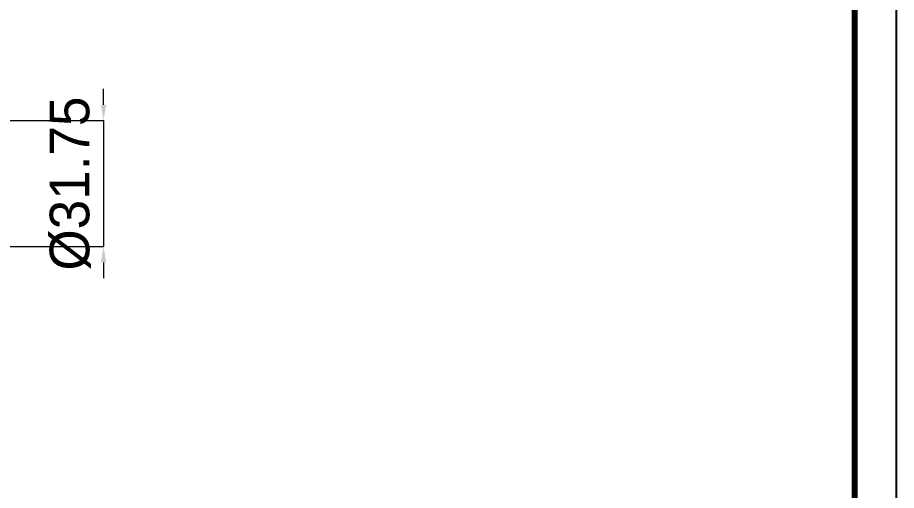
# Model space of a CAD drawing. Extents: x 0 to 651, y 0 to 477.
# Drawn here: x 429.4 to 651, y 238.5 to 357.8 of the extents above; entities that cross this region are included whole.
import ezdxf

# ---------------------------------------------------------------- set-up
doc = ezdxf.new("R2010")
doc.units = 0
doc.header["$LTSCALE"] = 10
doc.header["$MEASUREMENT"] = 0
doc.header["$PDMODE"] = 3
doc.header["$PDSIZE"] = -10
doc.layers.get('0').update_dxf_attribs({"linetype": 'CONTINUOUS'})
doc.layers.get('DEFPOINTS').update_dxf_attribs({"linetype": 'CONTINUOUS'})
doc.styles.add('Daelim Dimension', font='')
doc.styles.get('Daelim Dimension').set_extended_font_data('나눔고딕')
doc.dimstyles.new('DEFAULT', dxfattribs={"dimscale": 2, "dimtxt": 2, "dimasz": 2, "dimexe": 0, "dimexo": 2, "dimgap": 1, "dimtad": 1, "dimdec": 0, "dimzin": 9, "dimdsep": 46, "dimtxsty": 'Daelim Dimension', "dimcen": 0.5, "dimclrd": 5, "dimclre": 5, "dimclrt": 256, "dimadec": 1, "dimazin": 0, "dimtfac": 1, "dimtdec": 0, "dimtix": 1, "dimtmove": 0, "dimatfit": 3, "dimfxl": 0, "dimtolj": 1, "dimtzin": 1, "dimlwd": 9, "dimlwe": 9, "dimarcsym": 0})

# ---------------------------------------------------------------- blocks, each defined once
blk = doc.blocks.new('*D7')
at = {"color": 5, "lineweight": 9, "ltscale": 0.5, "transparency": 16777216}
for p, q in [((451.04, 335.76), (451.04, 339.76)), ((426.72, 331.76), (451.04, 331.76)), ((451.04, 331.76), (451.04, 300.01)), ((426.72, 300.01), (451.04, 300.01)), ((451.04, 296.01), (451.04, 292.01))]:
    blk.add_line(p, q, dxfattribs=at)
at = {"color": 5, "ltscale": 0.5, "transparency": 16777216}
for points in [[(450.37, 335.76), (451.71, 335.76), (451.04, 331.76)], [(450.37, 296.01), (451.71, 296.01), (451.04, 300.01)]]:
    blk.add_solid(points, dxfattribs=at)
at = {"layer": 'DEFPOINTS', "color": 0, "ltscale": 0.5, "transparency": 16777216}
for p in [(422.72, 331.76), (422.72, 300.01), (451.04, 300.01)]:
    blk.add_point(p, dxfattribs=at)
at = {"color": 7, "ltscale": 0.5, "transparency": 16777216, "insert": (442.65, 315.89), "char_height": 10, "attachment_point": 5, "rotation": 90, "style": 'Daelim Dimension'}
blk.add_mtext('\\A1;%%C31.75', dxfattribs=at)

msp = doc.modelspace()

# ---------------------------------------------------------------- linework, layer by layer
at = {"ltscale": 0.5}
msp.add_lwpolyline([(0, 0), (651, 0), (651, 477), (0, 477)], close=True, dxfattribs=at)
at = {"color": 5, "linetype": 'ByBlock', "lineweight": 200, "const_width": 1.5}
msp.add_lwpolyline([(10.468, 20.425), (640.468, 20.425), (640.468, 465.925), (10.468, 465.925)], close=True, dxfattribs=at)

# ---------------------------------------------------------------- dimensions: what is measured, and where the dimension line sits
at = {"ltscale": 0.5}
dim = msp.add_linear_dim(base=(451.041, 300.013), p1=(422.725, 331.763), p2=(422.725, 300.013), angle=90, text='%%C<>', dimstyle='DEFAULT', override={"dimtxt": 5, "dimdec": 2, "dimclrd": 5, "dimclre": 5, "dimclrt": 7}, dxfattribs=at)
dim.commit()
dim.dimension.update_dxf_attribs({"geometry": '*D7', "text_midpoint": (442.653, 315.888)})

doc.saveas('drawing.dxf')
